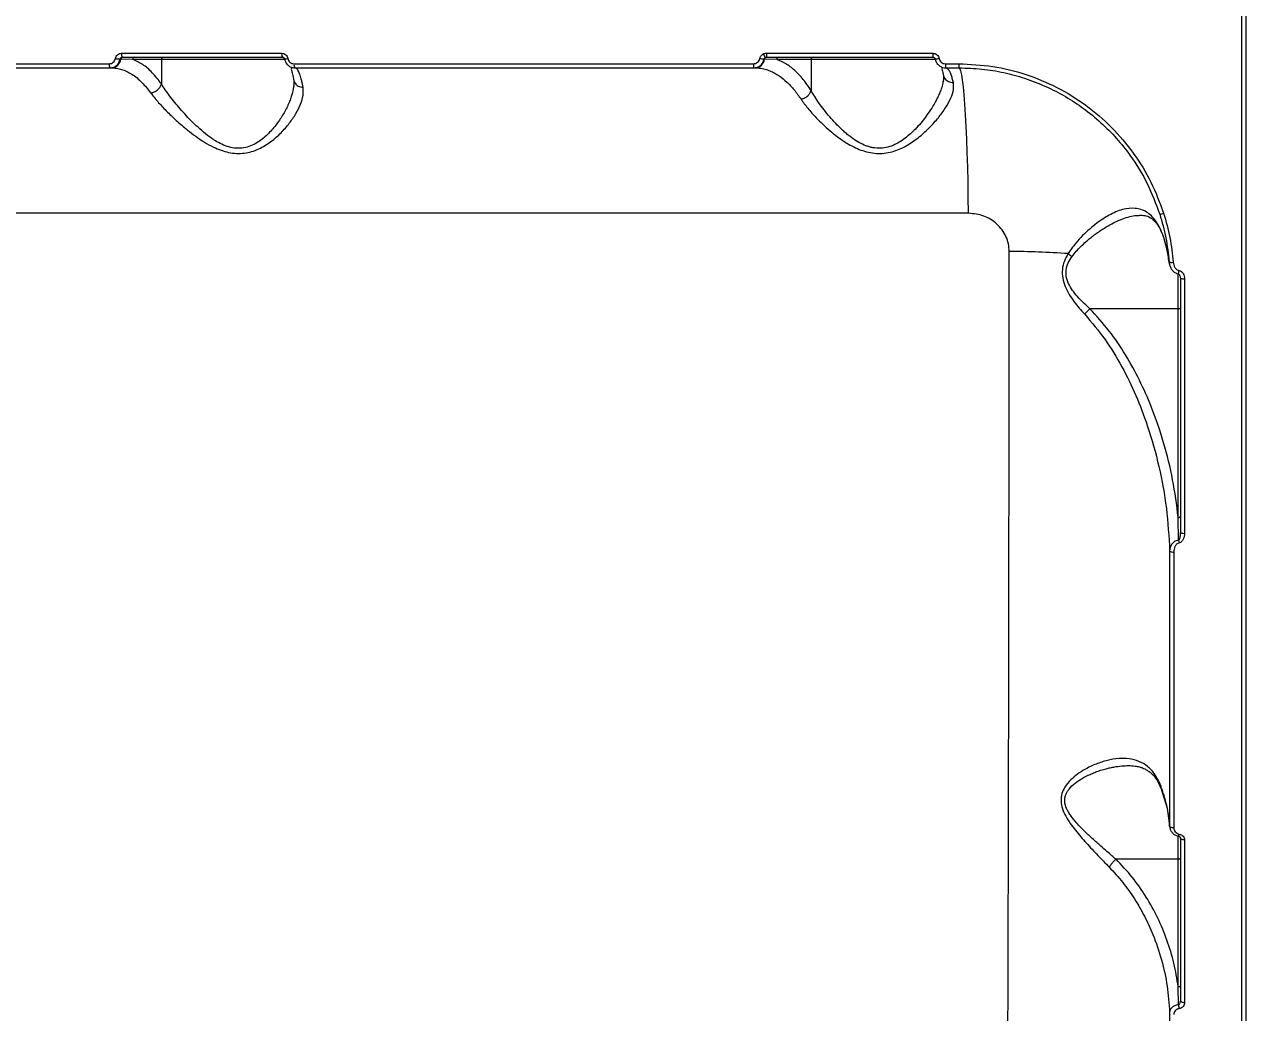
# Model space of a CAD drawing. Header units: millimetres. Extents: x -8045 to 6871, y -5915 to 5473.
# Drawn here: x -2687.5 to -2394.8, y -1628.2 to -1393.9 of the extents above; entities that cross this region are included whole.
import ezdxf

# ---------------------------------------------------------------- set-up
doc = ezdxf.new("R2010")
doc.units = ezdxf.units.MM
for name, color, linetype in [('DIKOM_ОБЪЕКТ', 7, 'Continuous'), ('DIKOM_РАЗМЕР_ЗОНА', 7, 'Continuous'), ('DIKOM_РАЗМЕР_ОБЪЕКТА', 7, 'Continuous')]:
    doc.layers.add(name, color=color, linetype=linetype)
doc.styles.add('style1', font='arial.ttf', dxfattribs={"width": 0.8})
doc.dimstyles.new('1-50', dxfattribs={"dimtxt": 300, "dimasz": 200, "dimexe": 100, "dimexo": 0, "dimgap": 100, "dimtad": 1, "dimtxsty": 'style1', "dimcen": 200, "dimclrd": 7, "dimclre": 7, "dimclrt": 7, "dimadec": 1, "dimazin": 2, "dimtfac": 1, "dimtmove": 0, "dimatfit": 2, "dimfxl": 0, "dimlwd": 25, "dimlwe": 18, "dimarcsym": 0})

# ---------------------------------------------------------------- blocks, each defined once
blk = doc.blocks.new('*D9')
at = {"layer": 'Defpoints', "color": 0, "linetype": 'Continuous', "transparency": 16777216}
for p in [(5663.54, -234.65), (-5019.6, -1388.73), (5663.54, -4701.47)]:
    blk.add_point(p, dxfattribs=at)
at = {"layer": 'DIKOM_РАЗМЕР_ОБЪЕКТА', "color": 7, "linetype": 'Continuous', "lineweight": 18, "transparency": 16777216}
for p, q in [((5663.54, -234.65), (5663.54, -4801.47)), ((-5019.6, -1388.73), (-5019.6, -4801.47))]:
    blk.add_line(p, q, dxfattribs=at)
at = {"layer": 'DIKOM_РАЗМЕР_ОБЪЕКТА', "color": 7, "linetype": 'Continuous', "lineweight": 25, "transparency": 16777216}
blk.add_line((-4819.6, -4701.47), (5463.54, -4701.47), dxfattribs=at)
at = {"layer": 'DIKOM_РАЗМЕР_ОБЪЕКТА', "color": 7, "linetype": 'Continuous', "transparency": 16777216}
for points in [[(-4819.6, -4668.14), (-4819.6, -4734.8), (-5019.6, -4701.47)], [(5463.54, -4668.14), (5463.54, -4734.8), (5663.54, -4701.47)]]:
    blk.add_solid(points, dxfattribs=at)
at = {"layer": 'DIKOM_РАЗМЕР_ОБЪЕКТА', "color": 7, "linetype": 'Continuous', "lineweight": 15, "transparency": 16777216, "insert": (-74.37, -4448.3), "char_height": 300, "attachment_point": 5, "style": 'style1'}
blk.add_mtext('10700', dxfattribs=at)
blk = doc.blocks.new('*D10')
at = {"layer": 'Defpoints', "color": 0, "linetype": 'Continuous', "transparency": 16777216}
for p in [(-1653.81, 3474.95), (-5616.46, -3083.4), (491.01, -3083.4)]:
    blk.add_point(p, dxfattribs=at)
at = {"layer": 'DIKOM_РАЗМЕР_ОБЪЕКТА', "color": 7, "linetype": 'Continuous', "lineweight": 18, "transparency": 16777216}
for p, q in [((-1653.81, 3474.95), (-5716.46, 3474.95)), ((491.01, -3083.4), (-5716.46, -3083.4))]:
    blk.add_line(p, q, dxfattribs=at)
at = {"layer": 'DIKOM_РАЗМЕР_ОБЪЕКТА', "color": 7, "linetype": 'Continuous', "lineweight": 25, "transparency": 16777216}
blk.add_line((-5616.46, 3274.95), (-5616.46, -2883.4), dxfattribs=at)
at = {"layer": 'DIKOM_РАЗМЕР_ОБЪЕКТА', "color": 7, "linetype": 'Continuous', "transparency": 16777216}
for points in [[(-5649.79, 3274.95), (-5583.12, 3274.95), (-5616.46, 3474.95)], [(-5649.79, -2883.4), (-5583.12, -2883.4), (-5616.46, -3083.4)]]:
    blk.add_solid(points, dxfattribs=at)
at = {"layer": 'DIKOM_РАЗМЕР_ОБЪЕКТА', "color": 7, "linetype": 'Continuous', "lineweight": 15, "transparency": 16777216, "insert": (-5869.63, -1326.86), "char_height": 300, "attachment_point": 5, "rotation": 90, "style": 'style1'}
blk.add_mtext('6550', dxfattribs=at)
blk = doc.blocks.new('*D11')
at = {"layer": 'Defpoints', "color": 0, "transparency": 16777216}
for p in [(6870.85, -184.65), (-7019.6, -1388.73), (-7019.6, -5814.65)]:
    blk.add_point(p, dxfattribs=at)
at = {"layer": 'DIKOM_РАЗМЕР_ЗОНА', "color": 7, "lineweight": 18, "transparency": 16777216}
for p, q in [((6870.85, -184.65), (6870.85, -5914.65)), ((-7019.6, -1388.73), (-7019.6, -5914.65))]:
    blk.add_line(p, q, dxfattribs=at)
at = {"layer": 'DIKOM_РАЗМЕР_ЗОНА', "color": 7, "lineweight": 25, "transparency": 16777216}
blk.add_line((6670.85, -5814.65), (-6819.6, -5814.65), dxfattribs=at)
at = {"layer": 'DIKOM_РАЗМЕР_ЗОНА', "color": 7, "transparency": 16777216}
for points in [[(-6819.6, -5781.31), (-6819.6, -5847.98), (-7019.6, -5814.65)], [(6670.85, -5781.31), (6670.85, -5847.98), (6870.85, -5814.65)]]:
    blk.add_solid(points, dxfattribs=at)
at = {"layer": 'DIKOM_РАЗМЕР_ЗОНА', "color": 7, "transparency": 16777216, "insert": (-74.37, -5561.37), "char_height": 300, "attachment_point": 5, "style": 'style1'}
blk.add_mtext('13900', dxfattribs=at)
blk = doc.blocks.new('*D12')
at = {"layer": 'Defpoints', "color": 0, "transparency": 16777216}
for p in [(-2189.61, 5472.65), (-7595.21, -5084.97), (-495.58, -5084.97)]:
    blk.add_point(p, dxfattribs=at)
at = {"layer": 'DIKOM_РАЗМЕР_ЗОНА', "color": 7, "lineweight": 18, "transparency": 16777216}
for p, q in [((-2189.61, 5472.65), (-7695.21, 5472.65)), ((-495.58, -5084.97), (-7695.21, -5084.97))]:
    blk.add_line(p, q, dxfattribs=at)
at = {"layer": 'DIKOM_РАЗМЕР_ЗОНА', "color": 7, "lineweight": 25, "transparency": 16777216}
blk.add_line((-7595.21, 5272.65), (-7595.21, -4884.97), dxfattribs=at)
at = {"layer": 'DIKOM_РАЗМЕР_ЗОНА', "color": 7, "transparency": 16777216}
for points in [[(-7628.55, 5272.65), (-7561.88, 5272.65), (-7595.21, 5472.65)], [(-7628.55, -4884.97), (-7561.88, -4884.97), (-7595.21, -5084.97)]]:
    blk.add_solid(points, dxfattribs=at)
at = {"layer": 'DIKOM_РАЗМЕР_ЗОНА', "color": 7, "transparency": 16777216, "insert": (-7848.38, -1452.59), "char_height": 300, "attachment_point": 5, "rotation": 90, "style": 'style1'}
blk.add_mtext('10550', dxfattribs=at)

msp = doc.modelspace()

# ---------------------------------------------------------------- linework, layer by layer
at = {"layer": 'DIKOM_ОБЪЕКТ', "color": 7, "linetype": 'Continuous', "lineweight": 15}
for p, q in [((-2397.813, -986.157), (-2397.813, -1786.157)), ((-2664.533, -1400.692), (-2626.534, -1400.692)), ((-2664.313, -1401.657), (-2626.345, -1401.657)), ((-2511.755, -1401.717), (-2511.436, -1401.657)), ((-2511.53, -1400.692), (-2472.034, -1400.692)), ((-2511.436, -1401.657), (-2471.972, -1401.657)), ((-2667.222, -1404.157), (-2666.938, -1404.157)), ((-2664.702, -1402.074), (-2664.874, -1402.074)), ((-2661.87, -1402.157), (-2664.702, -1402.074)), ((-2655.068, -1402.157), (-2661.87, -1402.157)), ((-2655.068, -1402.157), (-2655.068, -1407.963)), ((-2625.785, -1402.157), (-2655.068, -1402.157)), ((-2623.104, -1404.231), (-2623.349, -1404.157)), ((-2514.517, -1404.157), (-2514.222, -1404.157)), ((-2511.986, -1402.074), (-2512.083, -1402.074)), ((-2509.05, -1402.157), (-2511.986, -1402.074)), ((-2500.924, -1402.157), (-2509.05, -1402.157)), ((-2500.924, -1402.157), (-2500.924, -1409.544)), ((-2471.372, -1402.157), (-2500.924, -1402.157)), ((-2469.167, -1404.146), (-2468.937, -1404.157)), ((-2469.065, -1403.198), (-2465.869, -1403.198)), ((-2469.006, -1404.157), (-2465.813, -1404.157)), ((-2468.661, -1404.29), (-2468.937, -1404.157)), ((-2655.069, -1407.971), (-2655.068, -1407.963)), ((-2500.925, -1409.552), (-2500.924, -1409.544)), ((-2463.583, -1438.66), (-2942.241, -1438.66)), ((-2417.314, -1444.358), (-2416.428, -1447.548)), ((-2416.151, -1449.226), (-2415.954, -1450.722)), ((-2415.987, -1450.219), (-2415.881, -1450.699)), ((-2413.813, -1461.324), (-2413.813, -1453.044)), ((-2413.813, -1461.324), (-2434.757, -1461.324)), ((-2413.813, -1461.324), (-2413.687, -1461.318)), ((-2413.813, -1510.797), (-2413.813, -1461.324)), ((-2413.746, -1516.201), (-2413.813, -1510.797)), ((-2417.93, -1574.912), (-2416.423, -1579.774)), ((-2416.284, -1580.803), (-2415.842, -1584.416)), ((-2415.853, -1583.991), (-2415.765, -1584.423)), ((-2413.813, -1591.865), (-2413.813, -1586.421)), ((-2413.813, -1591.865), (-2428.574, -1591.865)), ((-2413.813, -1591.865), (-2413.687, -1591.859)), ((-2413.813, -1622.083), (-2413.813, -1591.865)), ((-2413.744, -1626.396), (-2413.813, -1622.083))]:
    msp.add_line(p, q, dxfattribs=at)
at = {"layer": 'DIKOM_ОБЪЕКТ', "color": 7, "linetype": 'Continuous', "lineweight": 15, "flags": 128}
for points in [[(-2463.583, -1438.66), (-2463.622, -1434.906), (-2463.682, -1431.236), (-2463.761, -1427.684), (-2463.859, -1424.282), (-2463.974, -1421.062), (-2464.107, -1418.052), (-2464.255, -1415.281), (-2464.417, -1412.772), (-2464.592, -1410.55), (-2464.778, -1408.634), (-2464.973, -1407.042), (-2465.176, -1405.789), (-2465.385, -1404.885), (-2465.598, -1404.34), (-2465.813, -1404.157)], [(-2413.813, -1510.797), (-2413.715, -1510.794), (-2413.622, -1510.784), (-2413.535, -1510.768), (-2413.459, -1510.746), (-2413.397, -1510.719), (-2413.351, -1510.689), (-2413.323, -1510.656), (-2413.313, -1510.622)], [(-2413.313, -1514.281), (-2413.294, -1514.34), (-2413.238, -1514.397), (-2413.147, -1514.45), (-2413.024, -1514.496), (-2412.875, -1514.534), (-2412.704, -1514.562), (-2412.518, -1514.58), (-2412.325, -1514.587)], [(-2414.867, -1584.442), (-2415.055, -1584.433), (-2415.235, -1584.407), (-2415.402, -1584.365), (-2415.55, -1584.309), (-2415.672, -1584.241), (-2415.766, -1584.164), (-2415.827, -1584.079), (-2415.853, -1583.991)], [(-2412.324, -1587.31), (-2412.517, -1587.3), (-2412.703, -1587.272), (-2412.874, -1587.227), (-2413.024, -1587.168), (-2413.147, -1587.095), (-2413.238, -1587.013), (-2413.294, -1586.924), (-2413.313, -1586.831)], [(-2413.813, -1622.083), (-2413.715, -1622.08), (-2413.622, -1622.07), (-2413.535, -1622.054), (-2413.459, -1622.032), (-2413.397, -1622.005), (-2413.351, -1621.975), (-2413.323, -1621.942), (-2413.313, -1621.908)], [(-2413.313, -1625.268), (-2413.294, -1625.378), (-2413.238, -1625.485), (-2413.147, -1625.583), (-2413.024, -1625.669), (-2412.874, -1625.74), (-2412.703, -1625.793), (-2412.517, -1625.826), (-2412.323, -1625.838)]]:
    msp.add_lwpolyline(points, dxfattribs=at)
at = {"layer": 'DIKOM_ОБЪЕКТ', "color": 7, "linetype": 'Continuous', "lineweight": 15}
for centre, radius, start, end in [((-2664.467, -1393.657), 8.427, 259.58477, 267.22718), ((-2664.236, -1402.126), 0.469, 92.35998, 173.60844), ((-2663.284, -1400.915), 1.269, 169.88956, 215.82048), ((-2661.392, -1402.135), 0.479, 92.94696, 182.64995), ((-2625.129, -1400.918), 1.423, 170.8477, 211.28738), ((-2631.456, -1365.551), 36.95, 278.7088, 279.95268), ((-2511.199, -1391.429), 10.682, 259.89562, 265.24983), ((-2508.761, -1399.271), 3.866, 204.46207, 219.25035), ((-2511.491, -1402.142), 0.5, 121.80966, 172.16415), ((-2508.917, -1400.925), 2.623, 174.90344, 196.21223), ((-2508.572, -1402.135), 0.479, 92.95299, 182.64392), ((-2468.095, -1400.926), 3.945, 176.59712, 190.68064), ((-2472.435, -1392.298), 9.829, 275.65657, 281.06019), ((-2666.213, -1403.417), 1.252, 169.89622, 216.23855), ((-2667.033, -1401.814), 2.345, 272.33557, 353.63329), ((-2622.197, -1403.422), 1.426, 170.96274, 211.03215), ((-2512.088, -1403.429), 2.535, 174.77786, 196.70253), ((-2514.318, -1401.814), 2.346, 272.33541, 353.63041), ((-2465.003, -1403.431), 4.069, 176.72263, 190.2882), ((-2461.628, -1403.431), 4.247, 176.86004, 189.85284), ((-2418.143, -1436.715), 2.129, 268.02958, 293.89897), ((-2455.433, -1675.446), 227.74, 86.10642, 89.61802), ((-2435.633, -1442.707), 7.024, 231.87784, 241.55129), ((-2415.364, -1448.488), 1.84, 250.22981, 281.27486), ((-2423.782, -1450.466), 10.313, 345.47975, 350.16554), ((-2412.563, -1452.554), 1.658, 243.11514, 278.26299), ((-2415.07, -1517.922), 1.106, 225.15157, 280.69851), ((-2400.852, -1514.164), 13.054, 188.97796, 191.89806), ((-2414.739, -1585.831), 1.156, 330.31634, 356.95812), ((-2404.694, -1625.616), 9.083, 184.92773, 190.75971)]:
    msp.add_arc(centre, radius, start, end, dxfattribs=at)
for points, knots in [([(-2398.814, -1387.16), (-2398.814, -1395.098), (-2398.814, -1410.91), (-2398.814, -1434.451), (-2398.813, -1457.648), (-2398.813, -1480.431), (-2398.813, -1502.739), (-2398.813, -1524.513), (-2398.813, -1545.696), (-2398.813, -1566.24), (-2398.813, -1586.097), (-2398.813, -1605.227), (-2398.813, -1623.591), (-2398.813, -1641.156), (-2398.813, -1657.894), (-2398.813, -1673.779), (-2398.813, -1688.79), (-2398.813, -1702.91), (-2398.813, -1716.125), (-2398.813, -1728.426), (-2398.813, -1739.805), (-2398.813, -1748.427), (-2398.813, -1754.745), (-2398.813, -1759.109), (-2398.813, -1763.269), (-2398.813, -1767.227), (-2398.813, -1770.983), (-2398.813, -1774.538), (-2398.813, -1778.816), (-2398.813, -1783.591), (-2398.813, -1788.573), (-2398.813, -1793.426), (-2398.813, -1797.875), (-2398.813, -1801.622), (-2398.813, -1804.236), (-2398.813, -1805.849), (-2398.813, -1806.055), (-2398.813, -1806.157)], [0, 0, 0, 0, 0.036172, 0.0720484, 0.1076294, 0.1429149, 0.1779051, 0.2125996, 0.2469988, 0.2811024, 0.3149106, 0.3484235, 0.3816407, 0.4145624, 0.4471888, 0.4795196, 0.5115549, 0.5432949, 0.5747393, 0.6058882, 0.6367416, 0.6672995, 0.6814813, 0.6955903, 0.7096265, 0.7235901, 0.7374808, 0.7512988, 0.765044, 0.7900535, 0.8148186, 0.8393391, 0.8723805, 0.9049673, 0.9370994, 0.968777, 1, 1, 1, 1]), ([(-2667.445, -1403.198), (-2667.272, -1403.18), (-2666.926, -1403.145), (-2666.473, -1402.869), (-2666.124, -1402.461), (-2666.035, -1402.117), (-2665.99, -1401.945)], [0, 0, 0, 0, 0.2500302, 0.4999852, 0.7499507, 1, 1, 1, 1]), ([(-2665.99, -1401.945), (-2665.945, -1401.773), (-2665.856, -1401.428), (-2665.507, -1401.021), (-2665.053, -1400.744), (-2664.706, -1400.709), (-2664.533, -1400.692)], [0, 0, 0, 0, 0.2500572, 0.4999548, 0.7498965, 1, 1, 1, 1]), ([(-2664.874, -1402.074), (-2664.868, -1402.045), (-2664.856, -1401.985), (-2664.812, -1401.902), (-2664.751, -1401.826), (-2664.656, -1401.747), (-2664.51, -1401.675), (-2664.384, -1401.663), (-2664.313, -1401.657)], [0, 0, 0, 0, 0.1169699, 0.2385232, 0.3660634, 0.5009826, 0.7199483, 1, 1, 1, 1]), ([(-2654.615, -1401.657), (-2654.674, -1401.665), (-2654.793, -1401.68), (-2654.943, -1401.795), (-2655.048, -1401.961), (-2655.062, -1402.092), (-2655.068, -1402.157)], [0, 0, 0, 0, 0.2500622, 0.5000289, 0.7498707, 1, 1, 1, 1]), ([(-2626.534, -1400.692), (-2626.36, -1400.71), (-2626.015, -1400.746), (-2625.56, -1401.026), (-2625.211, -1401.433), (-2625.117, -1401.774), (-2625.07, -1401.945)], [0, 0, 0, 0, 0.2502107, 0.4999829, 0.750011, 1, 1, 1, 1]), ([(-2626.378, -1401.641), (-2626.319, -1401.645), (-2626.201, -1401.654), (-2626.04, -1401.747), (-2625.914, -1401.891), (-2625.879, -1402.013), (-2625.861, -1402.075)], [0, 0, 0, 0, 0.249921, 0.4995097, 0.7494479, 1, 1, 1, 1]), ([(-2626.345, -1401.657), (-2626.285, -1401.664), (-2626.173, -1401.676), (-2626.025, -1401.77), (-2625.911, -1401.903), (-2625.879, -1402.017), (-2625.863, -1402.074)], [0, 0, 0, 0, 0.2675987, 0.5002961, 0.7525476, 1, 1, 1, 1]), ([(-2625.07, -1401.945), (-2625.023, -1402.115), (-2624.929, -1402.457), (-2624.58, -1402.864), (-2624.125, -1403.144), (-2623.779, -1403.18), (-2623.606, -1403.198)], [0, 0, 0, 0, 0.2499713, 0.4999374, 0.7496855, 1, 1, 1, 1]), ([(-2514.613, -1403.198), (-2514.433, -1403.181), (-2514.073, -1403.147), (-2513.594, -1402.877), (-2513.219, -1402.47), (-2513.121, -1402.12), (-2513.073, -1401.945)], [0, 0, 0, 0, 0.2501689, 0.500144, 0.7500862, 1, 1, 1, 1]), ([(-2513.073, -1401.945), (-2513.047, -1401.832), (-2512.994, -1401.607), (-2512.814, -1401.308), (-2512.579, -1401.05), (-2512.38, -1400.932), (-2512.28, -1400.872)], [0, 0, 0, 0, 0.2487953, 0.4995859, 0.7480066, 1, 1, 1, 1]), ([(-2512.28, -1400.872), (-2512.161, -1400.82), (-2511.922, -1400.714), (-2511.661, -1400.699), (-2511.53, -1400.692)], [0, 0, 0, 0, 0.4977662, 1, 1, 1, 1]), ([(-2512.083, -1402.074), (-2512.072, -1402.034), (-2512.048, -1401.95), (-2511.969, -1401.851), (-2511.869, -1401.771), (-2511.795, -1401.736), (-2511.755, -1401.717)], [0, 0, 0, 0, 0.2378489, 0.4997506, 0.7320493, 1, 1, 1, 1]), ([(-2500.47, -1401.657), (-2500.53, -1401.665), (-2500.649, -1401.68), (-2500.799, -1401.795), (-2500.903, -1401.961), (-2500.917, -1402.092), (-2500.924, -1402.157)], [0, 0, 0, 0, 0.2500622, 0.5000289, 0.7498707, 1, 1, 1, 1]), ([(-2472.034, -1400.692), (-2471.858, -1400.71), (-2471.506, -1400.746), (-2471.046, -1401.026), (-2470.692, -1401.434), (-2470.597, -1401.774), (-2470.55, -1401.945)], [0, 0, 0, 0, 0.2502251, 0.5000164, 0.7500007, 1, 1, 1, 1]), ([(-2471.983, -1401.641), (-2471.922, -1401.648), (-2471.799, -1401.661), (-2471.638, -1401.76), (-2471.516, -1401.902), (-2471.483, -1402.021), (-2471.466, -1402.08)], [0, 0, 0, 0, 0.2508041, 0.5011559, 0.7511194, 1, 1, 1, 1]), ([(-2471.972, -1401.657), (-2471.923, -1401.661), (-2471.841, -1401.668), (-2471.732, -1401.714), (-2471.651, -1401.765), (-2471.61, -1401.811), (-2471.593, -1401.829)], [0, 0, 0, 0, 0.3441755, 0.5675903, 0.8249391, 1, 1, 1, 1]), ([(-2470.55, -1401.945), (-2470.502, -1402.115), (-2470.407, -1402.456), (-2470.054, -1402.864), (-2469.593, -1403.143), (-2469.241, -1403.18), (-2469.065, -1403.198)], [0, 0, 0, 0, 0.2499782, 0.4999671, 0.7497729, 1, 1, 1, 1]), ([(-2774.037, -1403.198), (-2762.317, -1403.198), (-2738.878, -1403.198), (-2703.325, -1403.198), (-2679.405, -1403.198), (-2667.445, -1403.198)], [0, 0, 0, 0, 0.3333343, 0.6666673, 1, 1, 1, 1]), ([(-2773.726, -1404.157), (-2762.014, -1404.157), (-2738.596, -1404.157), (-2703.073, -1404.157), (-2679.174, -1404.157), (-2667.222, -1404.157)], [0, 0, 0, 0, 0.3333851, 0.666615, 1, 1, 1, 1]), ([(-2667.222, -1404.157), (-2666.915, -1404.122), (-2666.355, -1404.057), (-2665.629, -1403.58), (-2665.09, -1402.922), (-2664.945, -1402.353), (-2664.874, -1402.074)], [0, 0, 0, 0, 0.2745891, 0.4999128, 0.7551525, 1, 1, 1, 1]), ([(-2666.938, -1404.157), (-2666.53, -1404.176), (-2665.715, -1404.212), (-2664.495, -1404.508), (-2663.288, -1404.977), (-2661.651, -1405.89), (-2659.716, -1407.433), (-2658.286, -1409.25), (-2657.62, -1410.096)], [0, 0, 0, 0, 0.1251824, 0.2503693, 0.3755427, 0.5003173, 0.7671188, 1, 1, 1, 1]), ([(-2655.068, -1407.963), (-2655.779, -1407.038), (-2657.198, -1405.189), (-2659.492, -1403.236), (-2661.078, -1402.516), (-2661.87, -1402.157)], [0, 0, 0, 0, 0.3340167, 0.6676595, 1, 1, 1, 1]), ([(-2625.863, -1402.074), (-2625.785, -1402.357), (-2625.629, -1402.924), (-2625.057, -1403.589), (-2624.304, -1404.061), (-2623.725, -1404.124), (-2623.419, -1404.157)], [0, 0, 0, 0, 0.2492625, 0.4999828, 0.7361017, 1, 1, 1, 1]), ([(-2624.189, -1404.28), (-2624.206, -1404.289), (-2624.289, -1404.339), (-2624.205, -1404.712), (-2623.991, -1405.607), (-2623.771, -1406.671), (-2623.653, -1407.238)], [0, 0, 0, 0, 0.0659401, 0.3313768, 0.643965, 1, 1, 1, 1]), ([(-2623.606, -1403.198), (-2611.562, -1403.198), (-2587.476, -1403.198), (-2551.122, -1403.198), (-2526.783, -1403.198), (-2514.613, -1403.198)], [0, 0, 0, 0, 0.3333336, 0.666667, 1, 1, 1, 1]), ([(-2623.419, -1404.157), (-2611.384, -1404.157), (-2587.319, -1404.157), (-2550.996, -1404.157), (-2526.678, -1404.157), (-2514.517, -1404.157)], [0, 0, 0, 0, 0.3333853, 0.6666155, 1, 1, 1, 1]), ([(-2621.462, -1408.777), (-2621.514, -1408.514), (-2621.621, -1407.971), (-2621.791, -1407.226), (-2621.975, -1406.517), (-2622.172, -1405.867), (-2622.381, -1405.299), (-2622.611, -1404.805), (-2622.853, -1404.426), (-2623.023, -1404.294), (-2623.104, -1404.231)], [0, 0, 0, 0, 0.1019775, 0.2103173, 0.3250154, 0.446073, 0.573491, 0.7024596, 0.85728, 1, 1, 1, 1]), ([(-2514.517, -1404.157), (-2514.229, -1404.128), (-2513.653, -1404.07), (-2512.889, -1403.607), (-2512.308, -1402.926), (-2512.157, -1402.353), (-2512.083, -1402.074)], [0, 0, 0, 0, 0.2500894, 0.4999552, 0.7568733, 1, 1, 1, 1]), ([(-2514.222, -1404.157), (-2513.864, -1404.17), (-2513.059, -1404.199), (-2511.882, -1404.442), (-2510.674, -1404.853), (-2509.577, -1405.378), (-2508.22, -1406.21), (-2506.671, -1407.462), (-2504.923, -1409.303), (-2503.85, -1410.827), (-2503.317, -1411.585)], [0, 0, 0, 0, 0.0930044, 0.2094333, 0.3069235, 0.4104609, 0.5005834, 0.6719903, 0.83691, 1, 1, 1, 1]), ([(-2500.924, -1409.544), (-2501.546, -1408.623), (-2502.79, -1406.783), (-2504.808, -1404.689), (-2506.895, -1403.066), (-2508.334, -1402.459), (-2509.05, -1402.157)], [0, 0, 0, 0, 0.2505968, 0.5007842, 0.7514452, 1, 1, 1, 1]), ([(-2471.47, -1402.074), (-2471.407, -1402.316), (-2471.305, -1402.712), (-2470.985, -1403.207), (-2470.626, -1403.586), (-2470.19, -1403.877), (-2469.647, -1404.105), (-2469.247, -1404.137), (-2469.006, -1404.157)], [0, 0, 0, 0, 0.2128596, 0.3472136, 0.4999659, 0.6577849, 0.793828, 1, 1, 1, 1]), ([(-2469.863, -1404.205), (-2469.872, -1404.314), (-2469.892, -1404.554), (-2469.634, -1405.541), (-2469.493, -1406.082)], [0, 0, 0, 0, 0.4525415, 1, 1, 1, 1]), ([(-2467.157, -1407.639), (-2467.242, -1407.308), (-2467.421, -1406.61), (-2467.713, -1405.734), (-2468.068, -1404.888), (-2468.329, -1404.564), (-2468.48, -1404.377)], [0, 0, 0, 0, 0.2012514, 0.4238818, 0.6678909, 1, 1, 1, 1]), ([(-2465.869, -1403.198), (-2463.182, -1403.321), (-2457.803, -1403.567), (-2449.949, -1405.54), (-2442.49, -1408.633), (-2435.629, -1412.875), (-2429.504, -1418.14), (-2424.316, -1424.294), (-2420.07, -1431.157), (-2418.211, -1436.159), (-2417.28, -1438.662)], [0, 0, 0, 0, 0.1253281, 0.2508337, 0.3753368, 0.5006107, 0.6251939, 0.7503217, 0.8750614, 1, 1, 1, 1]), ([(-2465.813, -1404.157), (-2464.006, -1404.214), (-2460.443, -1404.325), (-2455.236, -1405.203), (-2450.15, -1406.575), (-2445.241, -1408.482), (-2440.57, -1410.894), (-2436.189, -1413.765), (-2432.132, -1417.077), (-2428.434, -1420.811), (-2424.632, -1425.564), (-2420.948, -1431.502), (-2419.126, -1436.397), (-2418.216, -1438.843)], [0, 0, 0, 0, 0.0861051, 0.1697265, 0.2508706, 0.336607, 0.4198734, 0.5006841, 0.5854776, 0.6687209, 0.7504334, 0.8753142, 1, 1, 1, 1]), ([(-2623.662, -1407.636), (-2623.657, -1407.704), (-2623.627, -1408.08), (-2623.699, -1408.501), (-2623.757, -1408.846)], [0, 0, 0, 0, 0.1787939, 1, 1, 1, 1]), ([(-2623.683, -1407.168), (-2623.651, -1407.405), (-2623.58, -1407.922), (-2623.692, -1408.574), (-2623.752, -1408.927)], [0, 0, 0, 0, 0.4583358, 1, 1, 1, 1]), ([(-2623.65, -1407.186), (-2623.57, -1407.407), (-2623.436, -1407.775), (-2623.037, -1408.198), (-2622.6, -1408.501), (-2622.062, -1408.717), (-2621.663, -1408.757), (-2621.462, -1408.777)], [0, 0, 0, 0, 0.2551311, 0.4247041, 0.6093823, 0.8034656, 1, 1, 1, 1]), ([(-2503.317, -1411.585), (-2502.803, -1412.303), (-2501.776, -1413.735), (-2499.957, -1415.768), (-2498.178, -1417.549), (-2496.51, -1419.056), (-2494.834, -1420.404), (-2493.214, -1421.547), (-2491.636, -1422.508), (-2489.989, -1423.332), (-2488.21, -1423.992), (-2486.374, -1424.404), (-2484.484, -1424.518), (-2482.614, -1424.314), (-2480.84, -1423.827), (-2479.152, -1423.109), (-2477.615, -1422.247), (-2476.164, -1421.26), (-2474.397, -1419.862), (-2472.424, -1417.986), (-2470.438, -1415.692), (-2468.839, -1413.432), (-2467.689, -1411.28), (-2467.011, -1409.284), (-2467.108, -1408.187), (-2467.157, -1407.639)], [0, 0, 0, 0, 0.0627902, 0.1252344, 0.1667292, 0.2086543, 0.249949, 0.2820852, 0.3123888, 0.3448889, 0.3751489, 0.4070114, 0.4378232, 0.4685218, 0.5005852, 0.5307978, 0.5632506, 0.593568, 0.6256032, 0.6880618, 0.7502905, 0.8128139, 0.874873, 0.9374739, 1, 1, 1, 1]), ([(-2469.631, -1407.451), (-2469.643, -1407.557), (-2469.705, -1408.093), (-2470.003, -1409.028), (-2470.461, -1410.239), (-2470.969, -1411.336), (-2471.583, -1412.5), (-2472.393, -1413.865), (-2473.398, -1415.355), (-2474.607, -1416.932), (-2475.79, -1418.293), (-2477.016, -1419.529), (-2478.262, -1420.619), (-2479.605, -1421.593), (-2481.084, -1422.421), (-2482.679, -1423.02), (-2484.438, -1423.3), (-2485.932, -1423.191), (-2487.09, -1422.921), (-2488.18, -1422.557), (-2489.517, -1421.923), (-2490.816, -1421.101), (-2491.902, -1420.293), (-2492.77, -1419.577), (-2493.843, -1418.614), (-2495.118, -1417.345), (-2496.535, -1415.773), (-2497.876, -1414.128), (-2499.061, -1412.525), (-2500.098, -1410.984), (-2500.649, -1410.03), (-2500.925, -1409.552)], [0, 0, 0, 0, 0.0112752, 0.0570041, 0.0892834, 0.1239581, 0.1553859, 0.1913145, 0.2415605, 0.2821053, 0.3256719, 0.3593827, 0.3929054, 0.4287903, 0.4603316, 0.4940255, 0.5280936, 0.5618763, 0.5784658, 0.5958003, 0.6274641, 0.663366, 0.6853477, 0.7075313, 0.7306353, 0.7726045, 0.8183412, 0.8650219, 0.9123183, 0.9560891, 1, 1, 1, 1]), ([(-2469.522, -1406.282), (-2469.515, -1406.353), (-2469.483, -1406.708), (-2469.565, -1407.121), (-2469.631, -1407.451)], [0, 0, 0, 0, 0.2022173, 1, 1, 1, 1]), ([(-2469.519, -1406.038), (-2469.49, -1406.222), (-2469.429, -1406.624), (-2469.55, -1407.178), (-2469.616, -1407.479)], [0, 0, 0, 0, 0.4568138, 1, 1, 1, 1]), ([(-2469.482, -1406.043), (-2469.397, -1406.271), (-2469.252, -1406.656), (-2468.824, -1407.092), (-2468.354, -1407.4), (-2467.782, -1407.608), (-2467.366, -1407.629), (-2467.157, -1407.639)], [0, 0, 0, 0, 0.2484386, 0.4202108, 0.6070823, 0.8028847, 1, 1, 1, 1]), ([(-2657.62, -1410.096), (-2657.437, -1410.066), (-2657.076, -1410.006), (-2656.555, -1409.781), (-2656.099, -1409.487), (-2655.639, -1409.067), (-2655.262, -1408.551), (-2655.126, -1408.143), (-2655.069, -1407.971)], [0, 0, 0, 0, 0.1611463, 0.3193214, 0.4691768, 0.6065973, 0.8346461, 1, 1, 1, 1]), ([(-2657.62, -1410.096), (-2657.092, -1410.773), (-2656.044, -1412.119), (-2653.949, -1414.351), (-2651.581, -1416.637), (-2649.213, -1418.682), (-2646.96, -1420.406), (-2644.905, -1421.786), (-2642.875, -1422.912), (-2640.941, -1423.731), (-2639.101, -1424.261), (-2637.241, -1424.51), (-2635.393, -1424.438), (-2633.615, -1424.06), (-2631.979, -1423.434), (-2630.447, -1422.61), (-2628.615, -1421.358), (-2626.616, -1419.571), (-2624.658, -1417.307), (-2623.1, -1415.007), (-2621.995, -1412.765), (-2621.341, -1410.629), (-2621.422, -1409.394), (-2621.462, -1408.777)], [0, 0, 0, 0, 0.0628353, 0.1249514, 0.1874449, 0.2498338, 0.2919639, 0.3340366, 0.3749138, 0.4073654, 0.4376924, 0.46923, 0.500408, 0.5308861, 0.563207, 0.5935089, 0.6260023, 0.6879094, 0.7501356, 0.8125831, 0.8749498, 0.9374312, 1, 1, 1, 1]), ([(-2623.757, -1408.846), (-2623.769, -1408.971), (-2623.824, -1409.565), (-2624.1, -1410.562), (-2624.53, -1411.838), (-2625.022, -1413.004), (-2625.617, -1414.208), (-2626.293, -1415.4), (-2627.058, -1416.589), (-2627.911, -1417.763), (-2628.856, -1418.908), (-2629.933, -1420.036), (-2631.113, -1421.071), (-2632.437, -1421.995), (-2633.885, -1422.728), (-2635.53, -1423.201), (-2637.289, -1423.289), (-2639.05, -1422.972), (-2640.724, -1422.333), (-2642.431, -1421.398), (-2644.19, -1420.165), (-2645.962, -1418.684), (-2647.626, -1417.109), (-2649.184, -1415.498), (-2650.605, -1413.909), (-2651.932, -1412.327), (-2653.118, -1410.812), (-2654.198, -1409.331), (-2654.779, -1408.424), (-2655.069, -1407.971)], [0, 0, 0, 0, 0.012123, 0.0579627, 0.0898013, 0.1252276, 0.158794, 0.1924886, 0.2261747, 0.2596622, 0.2930243, 0.326426, 0.362485, 0.3940292, 0.4278712, 0.4618809, 0.4956822, 0.5293127, 0.5630715, 0.5967438, 0.6396241, 0.6860235, 0.7311877, 0.7759108, 0.8228367, 0.8655431, 0.9114532, 0.9558272, 1, 1, 1, 1]), ([(-2503.317, -1411.585), (-2503.144, -1411.544), (-2502.801, -1411.465), (-2502.175, -1411.168), (-2501.563, -1410.688), (-2501.115, -1410.083), (-2500.981, -1409.71), (-2500.925, -1409.552)], [0, 0, 0, 0, 0.1624898, 0.3208378, 0.6058145, 0.8337244, 1, 1, 1, 1]), ([(-2453.915, -1447.712), (-2453.953, -1447.105), (-2454.028, -1445.89), (-2454.629, -1444.147), (-2455.556, -1442.556), (-2456.794, -1441.182), (-2458.278, -1440.08), (-2460.495, -1438.967), (-2462.348, -1438.783), (-2463.583, -1438.66)], [0, 0, 0, 0, 0.1248673, 0.2501529, 0.3747175, 0.5000914, 0.6248904, 0.7500896, 1, 1, 1, 1]), ([(-2417.394, -1443.989), (-2417.648, -1443.339), (-2418.152, -1442.047), (-2419.095, -1440.49), (-2420.159, -1439.238), (-2421.74, -1438.012), (-2423.98, -1437.292), (-2426.979, -1437.621), (-2430.2, -1438.983), (-2433.563, -1441.23), (-2436.371, -1443.758), (-2438.532, -1446.146), (-2439.488, -1447.534), (-2439.969, -1448.232)], [0, 0, 0, 0, 0.0630771, 0.1253664, 0.1878505, 0.250601, 0.3753032, 0.4992265, 0.6238322, 0.7485395, 0.8739129, 0.9365272, 1, 1, 1, 1]), ([(-2438.979, -1448.882), (-2438.656, -1448.474), (-2437.998, -1447.643), (-2436.899, -1446.505), (-2436.007, -1445.67), (-2435.344, -1445.094), (-2434.928, -1444.743), (-2434.475, -1444.373), (-2433.935, -1443.949), (-2433.18, -1443.384), (-2432.001, -1442.557), (-2430.462, -1441.596), (-2428.692, -1440.661), (-2426.977, -1439.931), (-2425.294, -1439.42), (-2423.878, -1439.141), (-2423.031, -1439.144), (-2422.709, -1439.145)], [0, 0, 0, 0, 0.0666613, 0.1355478, 0.2071109, 0.2298383, 0.2546552, 0.2815624, 0.310556, 0.3504336, 0.4146758, 0.5182624, 0.6218275, 0.7298561, 0.829202, 0.9351287, 1, 1, 1, 1]), ([(-2422.688, -1439.116), (-2422.278, -1439.145), (-2421.352, -1439.211), (-2420.261, -1439.748), (-2419.337, -1440.56), (-2418.613, -1441.497), (-2417.89, -1442.782), (-2417.462, -1443.962), (-2417.237, -1444.581)], [0, 0, 0, 0, 0.1768327, 0.4000676, 0.5308247, 0.6733405, 0.8285799, 1, 1, 1, 1]), ([(-2418.216, -1438.843), (-2417.676, -1440.71), (-2416.595, -1444.443), (-2416.19, -1448.294), (-2415.987, -1450.219)], [0, 0, 0, 0, 0.4999929, 1, 1, 1, 1]), ([(-2417.28, -1438.662), (-2416.729, -1440.57), (-2415.626, -1444.387), (-2415.212, -1448.324), (-2415.005, -1450.292)], [0, 0, 0, 0, 0.499999, 1, 1, 1, 1]), ([(-2415.987, -1450.219), (-2416.129, -1449.166), (-2416.412, -1447.064), (-2417.067, -1445.012), (-2417.394, -1443.989)], [0, 0, 0, 0, 0.5010602, 1, 1, 1, 1]), ([(-2417.394, -1443.989), (-2417.39, -1444.123), (-2417.385, -1444.27), (-2417.3, -1444.387), (-2417.293, -1444.397)], [0, 0, 0, 0, 0.9127673, 1, 1, 1, 1]), ([(-2455.815, -1768.14), (-2455.812, -1768.146), (-2455.773, -1768.234), (-2455.699, -1767.912), (-2455.597, -1767.138), (-2455.5, -1765.803), (-2455.408, -1763.997), (-2455.319, -1761.666), (-2455.232, -1758.802), (-2455.148, -1755.394), (-2455.072, -1751.682), (-2455.004, -1747.772), (-2454.942, -1743.758), (-2454.882, -1739.357), (-2454.824, -1734.563), (-2454.768, -1729.372), (-2454.713, -1723.78), (-2454.649, -1716.56), (-2454.578, -1707.38), (-2454.501, -1695.851), (-2454.429, -1683.257), (-2454.371, -1671.581), (-2454.326, -1661.261), (-2454.29, -1652.638), (-2454.257, -1643.672), (-2454.225, -1634.369), (-2454.194, -1624.73), (-2454.165, -1614.762), (-2454.134, -1603.387), (-2454.103, -1590.506), (-2454.071, -1576.019), (-2454.042, -1561.046), (-2454.016, -1545.61), (-2453.99, -1528.588), (-2453.966, -1509.928), (-2453.945, -1489.599), (-2453.928, -1468.85), (-2453.919, -1454.77), (-2453.915, -1447.712)], [0, 0, 0, 0, 0.0018906, 0.0283572, 0.0550228, 0.0805311, 0.1062915, 0.1323039, 0.1585683, 0.1850847, 0.211853, 0.2337723, 0.2558873, 0.2781979, 0.3007043, 0.3234063, 0.3463041, 0.3693975, 0.4068355, 0.4447969, 0.4832817, 0.5222902, 0.5448176, 0.5675163, 0.590386, 0.6134269, 0.6366388, 0.6600219, 0.6835765, 0.7147226, 0.7461024, 0.777716, 0.8095636, 0.8416453, 0.8809142, 0.9203961, 0.9600912, 1, 1, 1, 1]), ([(-2439.969, -1448.232), (-2440.283, -1448.806), (-2440.916, -1449.96), (-2441.408, -1451.955), (-2441.328, -1454.057), (-2440.695, -1456.068), (-2439.727, -1457.906), (-2438.2, -1460.151), (-2436.878, -1461.639), (-2436.002, -1462.625)], [0, 0, 0, 0, 0.1253166, 0.2522418, 0.3796563, 0.5064194, 0.6312816, 0.7556117, 1, 1, 1, 1]), ([(-2434.767, -1461.327), (-2435.667, -1460.497), (-2437.464, -1458.84), (-2439.433, -1456.359), (-2440.402, -1454.02), (-2440.521, -1452.124), (-2439.977, -1450.353), (-2439.311, -1449.372), (-2438.979, -1448.882)], [0, 0, 0, 0, 0.2503134, 0.4998706, 0.6251916, 0.7501735, 0.8752277, 1, 1, 1, 1]), ([(-2415.92, -1450.668), (-2415.847, -1450.935), (-2415.703, -1451.466), (-2415.257, -1452.179), (-2414.631, -1452.784), (-2414.079, -1452.961), (-2413.799, -1453.052)], [0, 0, 0, 0, 0.246628, 0.4906465, 0.7410886, 1, 1, 1, 1]), ([(-2415.005, -1450.292), (-2414.975, -1450.502), (-2414.915, -1450.92), (-2414.643, -1451.502), (-2414.289, -1451.909), (-2413.928, -1452.143), (-2413.721, -1452.2), (-2413.621, -1452.227)], [0, 0, 0, 0, 0.2499549, 0.4997395, 0.7494872, 0.8780164, 1, 1, 1, 1]), ([(-2413.799, -1453.052), (-2413.79, -1453.053), (-2413.774, -1453.057), (-2413.729, -1453.074), (-2413.657, -1453.12), (-2413.569, -1453.209), (-2413.448, -1453.386), (-2413.334, -1453.675), (-2413.309, -1453.929), (-2413.296, -1454.062)], [0, 0, 0, 0, 0.032174, 0.0651227, 0.144246, 0.2475441, 0.3737095, 0.6705025, 1, 1, 1, 1]), ([(-2413.621, -1452.227), (-2413.519, -1452.255), (-2413.312, -1452.312), (-2412.953, -1452.552), (-2412.611, -1452.97), (-2412.369, -1453.564), (-2412.34, -1453.985), (-2412.325, -1454.195)], [0, 0, 0, 0, 0.1227683, 0.2513925, 0.5008775, 0.7504361, 1, 1, 1, 1]), ([(-2413.313, -1454.033), (-2413.313, -1460.817), (-2413.313, -1474.386), (-2413.313, -1494.502), (-2413.313, -1507.688), (-2413.313, -1514.281)], [0, 0, 0, 0, 0.3333165, 0.6666795, 1, 1, 1, 1]), ([(-2412.325, -1454.195), (-2412.325, -1461.023), (-2412.325, -1474.653), (-2412.325, -1494.815), (-2412.325, -1508.005), (-2412.325, -1514.587)], [0, 0, 0, 0, 0.3347078, 0.6680413, 1, 1, 1, 1]), ([(-2434.767, -1461.327), (-2434.879, -1461.427), (-2435.105, -1461.629), (-2435.433, -1461.959), (-2435.74, -1462.297), (-2435.915, -1462.517), (-2436.002, -1462.625)], [0, 0, 0, 0, 0.2479461, 0.500086, 0.7522138, 1, 1, 1, 1]), ([(-2436.002, -1462.625), (-2434.339, -1464.579), (-2431.024, -1468.475), (-2427.1, -1475.021), (-2423.774, -1481.857), (-2420.76, -1489.754), (-2418.261, -1498.691), (-2416.428, -1508.634), (-2416.043, -1515.346), (-2415.85, -1518.706)], [0, 0, 0, 0, 0.12463, 0.2485526, 0.3731638, 0.4988941, 0.6657641, 0.8326473, 1, 1, 1, 1]), ([(-2434.757, -1461.324), (-2434.759, -1461.324), (-2434.762, -1461.324), (-2434.765, -1461.326), (-2434.766, -1461.327), (-2434.767, -1461.327)], [0, 0, 0, 0, 0.5487216, 0.7848053, 1, 1, 1, 1]), ([(-2413.813, -1510.797), (-2414.198, -1507.813), (-2414.968, -1501.843), (-2417.152, -1493.046), (-2419.849, -1485.162), (-2422.932, -1478.224), (-2426.232, -1472.227), (-2430.054, -1466.481), (-2433.183, -1463.049), (-2434.757, -1461.324)], [0, 0, 0, 0, 0.1666934, 0.3334579, 0.5002233, 0.6255396, 0.749944, 0.874287, 1, 1, 1, 1]), ([(-2413.313, -1461.148), (-2413.318, -1461.168), (-2413.329, -1461.206), (-2413.411, -1461.258), (-2413.532, -1461.299), (-2413.635, -1461.312), (-2413.687, -1461.318)], [0, 0, 0, 0, 0.2499942, 0.4999642, 0.7500259, 1, 1, 1, 1]), ([(-2413.313, -1514.281), (-2413.327, -1514.664), (-2413.347, -1515.215), (-2413.492, -1515.823), (-2413.607, -1516.063), (-2413.682, -1516.16), (-2413.726, -1516.188), (-2413.746, -1516.201)], [0, 0, 0, 0, 0.5699231, 0.8207745, 0.9229772, 0.9647752, 1, 1, 1, 1]), ([(-2412.325, -1514.587), (-2412.337, -1514.818), (-2412.363, -1515.28), (-2412.578, -1515.947), (-2412.905, -1516.447), (-2413.28, -1516.754), (-2413.514, -1516.822), (-2413.626, -1516.855)], [0, 0, 0, 0, 0.250267, 0.4997144, 0.749368, 0.8805765, 1, 1, 1, 1]), ([(-2415.85, -1518.706), (-2415.851, -1526.169), (-2415.851, -1541.082), (-2415.852, -1562.89), (-2415.853, -1576.954), (-2415.853, -1583.991)], [0, 0, 0, 0, 0.3335114, 0.666489, 1, 1, 1, 1]), ([(-2413.746, -1516.201), (-2413.93, -1516.241), (-2414.289, -1516.32), (-2414.883, -1516.649), (-2415.415, -1517.194), (-2415.778, -1517.94), (-2415.827, -1518.453), (-2415.85, -1518.706)], [0, 0, 0, 0, 0.1436683, 0.2808372, 0.5336351, 0.7700242, 1, 1, 1, 1]), ([(-2414.865, -1519.009), (-2414.865, -1526.544), (-2414.865, -1541.554), (-2414.866, -1563.408), (-2414.867, -1577.45), (-2414.867, -1584.442)], [0, 0, 0, 0, 0.3360052, 0.6693392, 1, 1, 1, 1]), ([(-2413.626, -1516.855), (-2413.733, -1516.886), (-2413.956, -1516.951), (-2414.316, -1517.24), (-2414.626, -1517.716), (-2414.829, -1518.351), (-2414.853, -1518.789), (-2414.865, -1519.009)], [0, 0, 0, 0, 0.1200316, 0.2505832, 0.5002807, 0.7497726, 1, 1, 1, 1]), ([(-2417.963, -1574.383), (-2418.391, -1573.468), (-2419.243, -1571.645), (-2421.03, -1569.77), (-2423.112, -1568.547), (-2425.458, -1567.963), (-2427.977, -1567.924), (-2430.613, -1568.365), (-2433.311, -1569.235), (-2435.707, -1570.379), (-2437.734, -1571.674), (-2439.369, -1573.028), (-2440.67, -1574.56), (-2441.488, -1576.264), (-2441.728, -1578.039), (-2441.353, -1579.903), (-2440.26, -1582.277), (-2438.285, -1585.009), (-2435.637, -1588.046), (-2432.898, -1590.962), (-2431.087, -1592.826), (-2430.183, -1593.756)], [0, 0, 0, 0, 0.0612772, 0.1220544, 0.1831418, 0.244031, 0.3054808, 0.366622, 0.4282087, 0.4905621, 0.5320968, 0.5739532, 0.6168029, 0.6493337, 0.6821383, 0.7149941, 0.747559, 0.8115837, 0.8750363, 0.9376172, 1, 1, 1, 1]), ([(-2428.585, -1591.868), (-2428.9, -1591.597), (-2429.609, -1590.988), (-2430.809, -1589.952), (-2432.013, -1588.902), (-2433.185, -1587.866), (-2434.503, -1586.68), (-2436.113, -1585.179), (-2437.886, -1583.371), (-2439.16, -1581.838), (-2439.922, -1580.643), (-2440.467, -1579.572), (-2440.776, -1578.449), (-2440.728, -1577.349), (-2440.525, -1576.582), (-2440.18, -1575.867), (-2439.493, -1574.875), (-2438.279, -1573.749), (-2436.557, -1572.623), (-2434.983, -1571.832), (-2433.648, -1571.274), (-2432.471, -1570.846), (-2431.328, -1570.496), (-2430.178, -1570.204), (-2428.85, -1569.93), (-2427.294, -1569.703), (-2426.132, -1569.676), (-2425.585, -1569.663)], [0, 0, 0, 0, 0.0299091, 0.0673457, 0.1130239, 0.1429831, 0.1775438, 0.2377036, 0.2973153, 0.3556846, 0.3790133, 0.400295, 0.444794, 0.4668331, 0.4895865, 0.5108629, 0.5340584, 0.5923436, 0.6510134, 0.7101029, 0.7444407, 0.7778476, 0.8209291, 0.851833, 0.8859728, 0.9463493, 1, 1, 1, 1]), ([(-2425.586, -1569.657), (-2425.069, -1569.677), (-2424.154, -1569.711), (-2423.089, -1569.94), (-2422.349, -1570.181), (-2421.688, -1570.464), (-2420.894, -1570.907), (-2419.909, -1571.702), (-2418.832, -1572.965), (-2418.229, -1574.306), (-2417.911, -1575.013)], [0, 0, 0, 0, 0.1500429, 0.26546, 0.3474417, 0.4103342, 0.5063222, 0.6395634, 0.8098472, 1, 1, 1, 1]), ([(-2417.963, -1574.383), (-2417.982, -1574.531), (-2418.007, -1574.741), (-2417.914, -1574.911), (-2417.886, -1574.961)], [0, 0, 0, 0, 0.7022466, 1, 1, 1, 1]), ([(-2415.853, -1583.991), (-2416.005, -1582.366), (-2416.31, -1579.11), (-2417.412, -1575.961), (-2417.963, -1574.383)], [0, 0, 0, 0, 0.4991414, 1, 1, 1, 1]), ([(-2415.81, -1584.388), (-2415.736, -1584.646), (-2415.593, -1585.151), (-2415.085, -1585.775), (-2414.452, -1586.224), (-2413.969, -1586.345), (-2413.734, -1586.404)], [0, 0, 0, 0, 0.2685179, 0.5260094, 0.7704702, 1, 1, 1, 1]), ([(-2414.867, -1584.442), (-2414.85, -1584.608), (-2414.815, -1584.94), (-2414.542, -1585.385), (-2414.128, -1585.743), (-2413.765, -1585.843), (-2413.584, -1585.892)], [0, 0, 0, 0, 0.2501198, 0.5000364, 0.7500808, 1, 1, 1, 1]), ([(-2413.734, -1586.404), (-2413.684, -1586.416), (-2413.576, -1586.441), (-2413.439, -1586.535), (-2413.319, -1586.693), (-2413.304, -1586.839), (-2413.296, -1586.917)], [0, 0, 0, 0, 0.1983788, 0.4282601, 0.6954669, 1, 1, 1, 1]), ([(-2413.584, -1585.892), (-2413.406, -1585.941), (-2413.05, -1586.037), (-2412.643, -1586.388), (-2412.374, -1586.823), (-2412.341, -1587.148), (-2412.324, -1587.31)], [0, 0, 0, 0, 0.2502917, 0.5000236, 0.7499103, 1, 1, 1, 1]), ([(-2413.313, -1586.831), (-2413.313, -1593.397), (-2413.313, -1606.53), (-2413.313, -1619.022), (-2413.313, -1625.268)], [0, 0, 0, 0, 0.4999984, 1, 1, 1, 1]), ([(-2412.324, -1587.31), (-2412.324, -1593.924), (-2412.324, -1607.087), (-2412.324, -1619.608), (-2412.323, -1625.838)], [0, 0, 0, 0, 0.502438, 1, 1, 1, 1]), ([(-2428.585, -1591.868), (-2428.745, -1592.017), (-2429.073, -1592.321), (-2429.529, -1592.825), (-2429.922, -1593.325), (-2430.097, -1593.614), (-2430.183, -1593.756)], [0, 0, 0, 0, 0.2454553, 0.5001278, 0.7547375, 1, 1, 1, 1]), ([(-2428.574, -1591.865), (-2428.576, -1591.865), (-2428.579, -1591.865), (-2428.583, -1591.866), (-2428.584, -1591.867), (-2428.585, -1591.868)], [0, 0, 0, 0, 0.54494, 0.774896, 1, 1, 1, 1]), ([(-2413.813, -1622.083), (-2414.122, -1620.224), (-2414.741, -1616.501), (-2416.395, -1611.063), (-2418.57, -1605.801), (-2421.327, -1600.794), (-2424.599, -1596.068), (-2427.252, -1593.263), (-2428.574, -1591.865)], [0, 0, 0, 0, 0.1670634, 0.33451, 0.5011888, 0.6675805, 0.8342594, 1, 1, 1, 1]), ([(-2413.313, -1591.692), (-2413.318, -1591.711), (-2413.329, -1591.749), (-2413.411, -1591.8), (-2413.532, -1591.84), (-2413.635, -1591.853), (-2413.687, -1591.859)], [0, 0, 0, 0, 0.250007, 0.4999343, 0.7499922, 1, 1, 1, 1]), ([(-2430.183, -1593.756), (-2429.089, -1594.944), (-2426.907, -1597.314), (-2424.148, -1601.241), (-2421.757, -1605.372), (-2419.542, -1610.195), (-2417.679, -1615.72), (-2416.312, -1621.908), (-2416.007, -1626.092), (-2415.856, -1628.178)], [0, 0, 0, 0, 0.1250861, 0.2495034, 0.3737821, 0.4989448, 0.6668144, 0.8338977, 1, 1, 1, 1]), ([(-2413.744, -1626.396), (-2413.902, -1626.421), (-2414.215, -1626.47), (-2414.778, -1626.671), (-2415.344, -1627.036), (-2415.771, -1627.586), (-2415.827, -1627.982), (-2415.856, -1628.178)], [0, 0, 0, 0, 0.1324426, 0.2637323, 0.5171377, 0.7611074, 1, 1, 1, 1]), ([(-2413.618, -1627.312), (-2413.712, -1627.329), (-2413.902, -1627.364), (-2414.242, -1627.52), (-2414.58, -1627.813), (-2414.825, -1628.253), (-2414.854, -1628.57), (-2414.869, -1628.729)], [0, 0, 0, 0, 0.1238846, 0.250314, 0.4996087, 0.7493433, 1, 1, 1, 1]), ([(-2413.313, -1625.268), (-2413.328, -1625.513), (-2413.35, -1625.86), (-2413.517, -1626.213), (-2413.638, -1626.35), (-2413.711, -1626.382), (-2413.744, -1626.396)], [0, 0, 0, 0, 0.5759844, 0.8154468, 0.9145063, 1, 1, 1, 1]), ([(-2412.323, -1625.838), (-2412.339, -1626.004), (-2412.37, -1626.333), (-2412.625, -1626.79), (-2412.973, -1627.094), (-2413.325, -1627.258), (-2413.521, -1627.294), (-2413.618, -1627.312)], [0, 0, 0, 0, 0.2506217, 0.5003124, 0.7496843, 0.8764168, 1, 1, 1, 1]), ([(-2415.856, -1628.178), (-2415.856, -1634.159), (-2415.857, -1646.105), (-2415.858, -1663.088), (-2415.86, -1679.408), (-2415.861, -1689.582), (-2415.862, -1694.676)], [0, 0, 0, 0, 0.2503495, 0.499999, 0.7496488, 1, 1, 1, 1])]:
    msp.add_open_spline(points, degree=3, knots=knots, dxfattribs=at)

# ---------------------------------------------------------------- dimensions: what is measured, and where the dimension line sits
at = {"layer": 'DIKOM_РАЗМЕР_ЗОНА'}
dim = msp.add_linear_dim(base=(-7595.212, -5084.969), p1=(-2189.606, 5472.652), p2=(-495.584, -5084.969), angle=90, text='10550', dimstyle='1-50', dxfattribs=at)
dim.commit()
dim.dimension.update_dxf_attribs({"geometry": '*D12', "text_midpoint": (-7595.212, -1452.593), "dimtype": 160})
dim = msp.add_linear_dim(base=(-7019.6, -5814.648), p1=(6870.851, -184.645), p2=(-7019.6, -1388.727), text='13900', dimstyle='1-50', dxfattribs=at)
dim.commit()
dim.dimension.update_dxf_attribs({"geometry": '*D11', "text_midpoint": (-74.375, -5814.648), "dimtype": 160})
at = {"layer": 'DIKOM_РАЗМЕР_ОБЪЕКТА', "color": 7, "linetype": 'Continuous', "lineweight": 15}
dim = msp.add_linear_dim(base=(-5616.456, -3083.398), p1=(-1653.813, 3474.95), p2=(491.015, -3083.398), angle=90, text='6550', dimstyle='1-50', dxfattribs=at)
dim.commit()
dim.dimension.update_dxf_attribs({"geometry": '*D10', "text_midpoint": (-5616.456, -1326.858), "dimtype": 160})
dim = msp.add_linear_dim(base=(5663.543, -4701.469), p1=(-5019.6, -1388.727), p2=(5663.543, -234.645), text='10700', dimstyle='1-50', dxfattribs=at)
dim.commit()
dim.dimension.update_dxf_attribs({"geometry": '*D9', "text_midpoint": (-74.375, -4701.469), "dimtype": 160})

doc.saveas('drawing.dxf')
